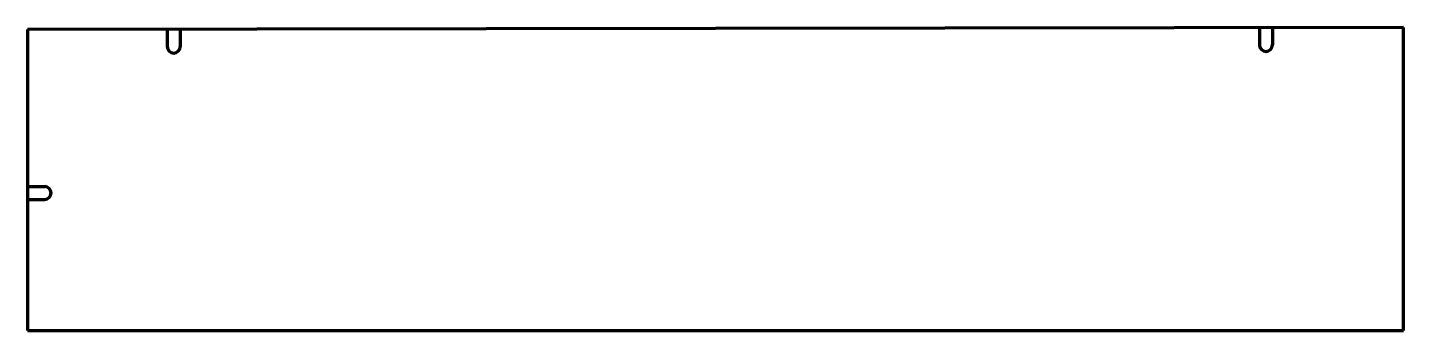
# Model space of a CAD drawing. Header units: inches. Extents: x 0 to 80, y 0 to 17.6.
import ezdxf

# ---------------------------------------------------------------- set-up
doc = ezdxf.new("R2010")
doc.units = ezdxf.units.IN
doc.header["$MEASUREMENT"] = 0
doc.layers.add('1', color=7, linetype='Continuous')

msp = doc.modelspace()

# ---------------------------------------------------------------- linework, layer by layer
at = {"color": 7, "lineweight": 90}
for p, q in [((80, 17.625), (0, 17.5)), ((80, 0), (80, 17.625)), ((0, 17.5), (0, 0)), ((0, 0), (80, 0))]:
    msp.add_line(p, q, dxfattribs=at)
at = {"layer": '1', "color": 7, "lineweight": 90}
for p, q in [((71.625, 17.612), (71.627, 16.612)), ((72.375, 17.613), (72.377, 16.613)), ((8.125, 17.513), (8.127, 16.513)), ((8.875, 17.514), (8.877, 16.514)), ((0, 8.375), (1, 8.375)), ((0, 7.625), (1, 7.625))]:
    msp.add_line(p, q, dxfattribs=at)
for centre, start, end in [((8.502, 16.513), 180.08952, 0.08952), ((72.002, 16.613), 180.08952, 0.08952), ((1, 8), 270, 90)]:
    msp.add_arc(centre, 0.375, start, end, dxfattribs=at)

doc.saveas('drawing.dxf')
